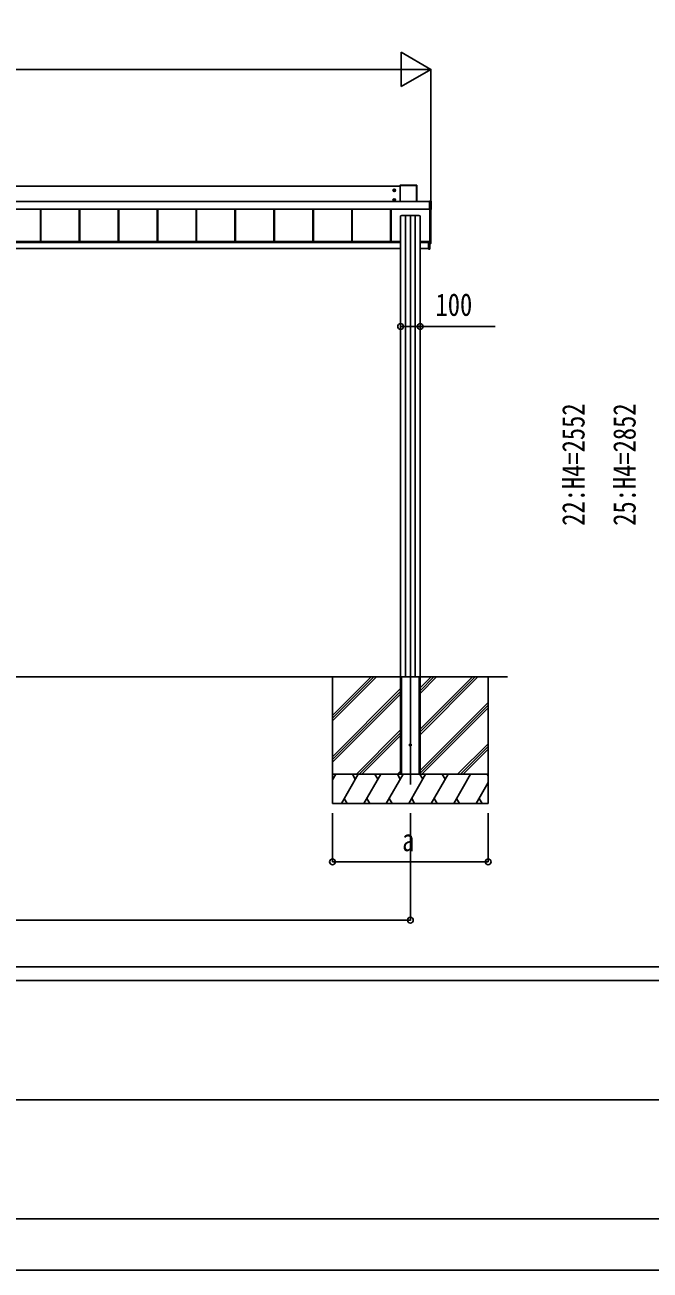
# Model space of a CAD drawing. Units: millimetres, scale not verified. Extents: x -14718 to 14718, y -10395 to 10395.
# Drawn here: x -3789 to -575, y -10395 to -3998 of the extents above; entities that cross this region are included whole.
import ezdxf
from ezdxf.enums import TextEntityAlignment as Align

# ---------------------------------------------------------------- set-up
doc = ezdxf.new("R2010")
doc.units = ezdxf.units.MM
doc.header["$LTSCALE"] = 50
for name, color, linetype in [('0-3_YKK_12', 2, 'Continuous'), ('0-4_YKK_A1', 4, 'Continuous'), ('0-5_YKK_D', 6, 'Continuous'), ('0-6_YKK_ZWAK', 7, 'Continuous')]:
    doc.layers.add(name, color=color, linetype=linetype)
doc.styles.add('ＭＳ ゴシック', font='')
doc.styles.get('ＭＳ ゴシック').set_extended_font_data('MS Gothic')

msp = doc.modelspace()

# ---------------------------------------------------------------- linework, layer by layer
at = {"layer": '0-3_YKK_12'}
msp.add_line((-1807.43, -7900), (-1807.43, -4974.3), dxfattribs=at)
at = {"layer": '0-4_YKK_A1'}
for p, q in [((-1860.43, -4826.37), (-6954.43, -4826.37)), ((-1897.68, -4848.11), (-1883.18, -4848.11)), ((-1892.71, -4847.35), (-1893.43, -4847.35)), ((-1890.43, -4855.36), (-1890.43, -4840.86)), ((-1888.15, -4848.87), (-1887.43, -4848.87)), ((-1860.43, -4822.65), (-1860.43, -4904.81)), ((-1860.09, -4822.79), (-1860.43, -4822.65)), ((-1860.09, -4904.81), (-1860.09, -4822.79)), ((-1774.93, -4822.15), (-1859.93, -4822.15)), ((-1859.93, -4822.15), (-1859.59, -4822.29)), ((-1859.59, -4822.29), (-1859.59, -4822.78)), ((-1859.59, -4822.29), (-1775.27, -4822.29)), ((-1859.59, -4822.78), (-1859.59, -4904.81)), ((-1775.27, -4822.78), (-1859.59, -4822.78)), ((-1775.27, -4822.29), (-1774.93, -4822.15)), ((-1775.27, -4822.29), (-1775.27, -4822.78)), ((-1775.27, -4904.81), (-1775.27, -4822.78)), ((-1774.43, -4822.65), (-1774.77, -4822.79)), ((-1774.77, -4822.79), (-1774.77, -4904.81)), ((-1774.43, -4904.81), (-1774.43, -4822.65)), ((-6999.93, -4904.81), (-1708.93, -4904.81)), ((-6999.93, -4905.29), (-1708.93, -4905.29)), ((-1897.68, -4898.08), (-1883.18, -4898.08)), ((-1892.71, -4897.32), (-1893.43, -4897.32)), ((-1890.43, -4905.33), (-1890.43, -4890.83)), ((-1888.15, -4898.84), (-1887.43, -4898.84)), ((-1707.73, -4903.58), (-1708.93, -4903.58)), ((-1708.93, -4903.73), (-1708.93, -4903.58)), ((-1708.93, -4903.58), (-1708.93, -4903.58)), ((-1707.73, -4903.58), (-1708.93, -4903.58)), ((-1708.93, -4904.21), (-1708.93, -4903.73)), ((-1701.89, -4904.21), (-1708.93, -4904.21)), ((-1707.73, -4903.58), (-1707.73, -4903.58)), ((-1707.13, -4903.57), (-1707.18, -4903.57)), ((-1707.13, -4903.53), (-1701.43, -4903.53)), ((-1707.13, -4903.53), (-1707.13, -4903.57)), ((-1701.89, -4903.73), (-1701.43, -4903.53)), ((-1701.89, -4945.27), (-1701.89, -4904.21)), ((-1700.93, -4904.03), (-1701.39, -4904.23)), ((-1701.39, -4904.23), (-1701.39, -4945.29)), ((-1700.93, -4904.03), (-1700.93, -4946.01)), ((-6999.93, -4944.26), (-1708.93, -4944.26)), ((-6999.93, -4944.78), (-1708.93, -4944.78)), ((-1708.93, -4944.92), (-6999.93, -4944.92)), ((-3708.93, -4944.92), (-3708.93, -5111.15)), ((-3706.33, -4944.92), (-3706.33, -5111.15)), ((-3705.93, -4944.92), (-3705.93, -5111.15)), ((-3508.93, -4944.92), (-3508.93, -5111.15)), ((-3506.33, -4944.92), (-3506.33, -5111.15)), ((-3505.93, -4944.92), (-3505.93, -5111.15)), ((-3308.93, -4944.92), (-3308.93, -5111.15)), ((-3306.33, -4944.92), (-3306.33, -5111.15)), ((-3305.93, -4944.92), (-3305.93, -5111.15)), ((-3108.93, -4944.92), (-3108.93, -5111.15)), ((-3106.33, -4944.92), (-3106.33, -5111.15)), ((-3105.93, -4944.92), (-3105.93, -5111.15)), ((-2908.93, -4944.92), (-2908.93, -5111.15)), ((-2906.33, -4944.92), (-2906.33, -5111.15)), ((-2905.93, -4944.92), (-2905.93, -5111.15)), ((-2708.93, -4944.92), (-2708.93, -5111.15)), ((-2706.33, -4944.92), (-2706.33, -5111.15)), ((-2705.93, -4944.92), (-2705.93, -5111.15)), ((-2508.93, -4944.92), (-2508.93, -5111.15)), ((-2506.33, -4944.92), (-2506.33, -5111.15)), ((-2505.93, -4944.92), (-2505.93, -5111.15)), ((-2308.93, -4944.92), (-2308.93, -5111.15)), ((-2306.33, -4944.92), (-2306.33, -5111.15)), ((-2305.93, -4944.92), (-2305.93, -5111.15)), ((-2108.93, -4944.92), (-2108.93, -5111.15)), ((-2106.33, -4944.92), (-2106.33, -5111.15)), ((-2105.93, -4944.92), (-2105.93, -5111.15)), ((-1908.93, -4944.92), (-1908.93, -5111.15)), ((-1906.33, -4944.92), (-1906.33, -5111.15)), ((-1905.93, -4944.92), (-1905.93, -5111.15)), ((-1857.43, -4978.86), (-1857.43, -7343.5)), ((-1832.24, -4977.12), (-1832.24, -7347.5)), ((-1782.62, -4977.12), (-1782.62, -7347.5)), ((-1757.43, -4978.86), (-1757.43, -7343.5)), ((-1708.93, -4945.27), (-1701.89, -4945.27)), ((-1708.93, -4945.78), (-1708.93, -4946.33)), ((-1701.89, -4945.78), (-1708.93, -4945.78)), ((-1708.93, -4946.33), (-1707.73, -4946.33)), ((-1708.93, -4946.33), (-1708.93, -4946.33)), ((-1708.93, -4946.33), (-1707.73, -4946.33)), ((-1707.73, -4946.33), (-1707.73, -4946.33)), ((-1707.43, -5118.98), (-1707.43, -4946.34)), ((-1707.13, -4946.39), (-1707.13, -4946.51)), ((-1701.43, -4946.51), (-1707.13, -4946.51)), ((-1702.43, -5118.93), (-1702.43, -4946.51)), ((-1701.89, -4945.27), (-1701.89, -4945.78)), ((-1701.43, -4946.51), (-1701.89, -4945.78)), ((-1701.39, -4945.29), (-1700.93, -4946.01)), ((-1857.43, -5111.15), (-6897.43, -5111.15)), ((-1857.43, -5113.15), (-6897.43, -5113.15)), ((-1857.43, -5116.02), (-6893.43, -5116.02)), ((-1710.43, -5111.15), (-1757.43, -5111.15)), ((-1714.43, -5113.15), (-1757.43, -5113.15)), ((-1714.43, -5116.02), (-1757.43, -5116.02)), ((-1709.43, -5111.5), (-1714.43, -5111.49)), ((-1714.43, -5115.78), (-1714.43, -5111.49)), ((-1714.43, -5115.78), (-1714.43, -5115.98)), ((-1708.71, -5115.79), (-1714.43, -5115.78)), ((-1714.43, -5116.28), (-1708.23, -5116.29)), ((-1710.93, -5110.76), (-1707.73, -5110.76)), ((-1710.93, -5111.15), (-1710.93, -5110.76)), ((-1710.43, -5111.15), (-1710.43, -5111.44)), ((-1710.43, -5111.44), (-1710.43, -5111.49)), ((-1709.43, -5111.5), (-1709.43, -5110.76)), ((-1708.71, -5113.21), (-1708.71, -5115.79)), ((-1708.71, -5113.21), (-1708.43, -5113.21)), ((-1708.71, -5115.79), (-1708.43, -5115.79)), ((-1708.23, -5115.99), (-1708.23, -5113.01)), ((-1708.23, -5115.99), (-1708.23, -5115.99)), ((-1708.21, -5110.76), (-1708.21, -5112.71)), ((-1708.21, -5112.71), (-1707.93, -5112.71)), ((-1708.21, -5116.29), (-1707.93, -5116.29)), ((-1707.93, -5112.71), (-1707.93, -5110.76)), ((-1707.93, -5116.29), (-1707.93, -5112.71)), ((-1707.93, -5149.38), (-1707.93, -5116.29)), ((-1701.9, -5078.41), (-1702.43, -5078.38)), ((-1701.43, -5119.97), (-1701.43, -5078.91)), ((-1858.28, -5147.5), (-6893.43, -5147.5)), ((-1858.43, -5149.68), (-1858.3, -5147.5)), ((-1858.28, -5147.5), (-1857.8, -5147.5)), ((-1857.8, -5147.5), (-1857.93, -5149.68)), ((-1857.43, -5147.5), (-1857.8, -5147.5)), ((-1757.06, -5147.5), (-1757.43, -5147.5)), ((-1757.43, -5149.68), (-1756.93, -5149.68)), ((-1756.93, -5150), (-1757.43, -5150)), ((-1757.06, -5147.5), (-1756.58, -5147.5)), ((-1756.93, -5149.68), (-1757.06, -5147.5)), ((-1756.93, -5150), (-1756.93, -5149.68)), ((-1756.73, -5150), (-1756.93, -5150)), ((-1714.43, -5147.5), (-1756.58, -5147.5)), ((-1756.56, -5147.5), (-1756.43, -5149.68)), ((-1714.43, -5150.06), (-1708.21, -5149.68)), ((-1714.43, -5149.76), (-1714.43, -5150.06)), ((-1707.93, -5149.38), (-1708.21, -5149.38)), ((-1702.43, -5119.5), (-1707.93, -5119.83)), ((-1707.93, -5121.09), (-1701.9, -5120.71)), ((-1707.93, -5121.09), (-1701.9, -5120.71)), ((-1701.9, -5120.46), (-1707.61, -5120.81)), ((-1707.61, -5120.81), (-1707.61, -5120.86)), ((-1702.93, -5119.48), (-1706.93, -5119.48)), ((-1702.43, -5119.5), (-1702.43, -5118.93)), ((-1701.9, -5120.71), (-1701.9, -5120.46)), ((-1701.9, -5120.71), (-1701.9, -5120.71)), ((-1701.43, -5119.97), (-1701.43, -5120.21)), ((-12157.43, -7347.5), (-1307.43, -7347.5)), ((-1857.43, -7347.5), (-2307.43, -7347.5)), ((-2207.43, -7347.5), (-2207.43, -7997.5)), ((-2207.43, -7574.13), (-1980.8, -7347.5)), ((-2207.43, -7545.85), (-2009.08, -7347.5)), ((-2207.43, -7559.99), (-1995, -7347.56)), ((-1857.43, -7343.5), (-1857.43, -7847.5)), ((-1857.43, -7347.5), (-1857.13, -7347.5)), ((-1857.43, -7347.5), (-1857.43, -7847.5)), ((-1857.13, -7347.5), (-1757.73, -7347.5)), ((-1854.93, -7347.5), (-1854.93, -7847.5)), ((-1853.43, -7347.5), (-1853.43, -7847.5)), ((-1761.43, -7347.5), (-1761.43, -7847.5)), ((-1759.93, -7347.5), (-1759.93, -7847.5)), ((-1757.43, -7343.5), (-1757.43, -7847.5)), ((-1757.43, -7347.5), (-1757.43, -7847.5)), ((-1757.43, -7432.5), (-1672.43, -7347.5)), ((-1757.43, -7418.36), (-1686.57, -7347.5)), ((-1757.43, -7404.21), (-1700.72, -7347.5)), ((-1757.43, -7644.63), (-1460.34, -7347.54)), ((-1757.43, -7630.49), (-1474.48, -7347.54)), ((-1757.43, -7616.35), (-1488.62, -7347.54)), ((-1407.43, -7347.5), (-1407.43, -7997.5)), ((-2207.43, -7757.98), (-1857.43, -7407.98)), ((-2207.43, -7772.12), (-1857.43, -7422.12)), ((-2207.43, -7786.26), (-1857.43, -7436.26)), ((-1757.43, -7828.48), (-1407.43, -7478.48)), ((-1757.43, -7842.62), (-1407.43, -7492.62)), ((-1748.17, -7847.5), (-1407.43, -7506.76)), ((-2084.82, -7847.5), (-1857.43, -7620.11)), ((-2070.68, -7847.5), (-1857.43, -7634.25)), ((-2056.54, -7847.5), (-1857.43, -7648.4)), ((-1564.32, -7847.5), (-1407.43, -7690.61)), ((-1550.18, -7847.5), (-1407.43, -7704.75)), ((-1536.04, -7847.5), (-1407.43, -7718.89)), ((-1407.43, -7847.5), (-2207.43, -7847.5)), ((-2207.43, -7876.44), (-2190.72, -7847.5)), ((-1407.43, -7847.5), (-2207.43, -7847.5)), ((-2161.85, -7997.5), (-2075.25, -7847.5)), ((-2090.25, -7873.48), (-2105.25, -7847.5)), ((-2046.38, -7997.5), (-1959.78, -7847.5)), ((-1974.78, -7873.48), (-1989.78, -7847.5)), ((-1930.91, -7997.5), (-1844.31, -7847.5)), ((-1859.31, -7873.48), (-1874.31, -7847.5)), ((-1872.69, -7847.5), (-1857.43, -7832.24)), ((-1857.43, -7847.5), (-1757.43, -7847.5)), ((-1815.44, -7997.5), (-1728.84, -7847.5)), ((-1743.84, -7873.48), (-1758.84, -7847.5)), ((-1699.97, -7997.5), (-1613.37, -7847.5)), ((-1628.37, -7873.48), (-1643.37, -7847.5)), ((-1584.5, -7997.5), (-1497.9, -7847.5)), ((-1407.43, -7856.16), (-1412.43, -7847.5)), ((-2205.72, -7873.48), (-2207.43, -7870.52)), ((-1469.03, -7997.5), (-1407.43, -7890.8)), ((-2146.86, -7971.52), (-2131.86, -7997.5)), ((-2031.39, -7971.52), (-2016.39, -7997.5)), ((-1915.92, -7971.52), (-1900.92, -7997.5)), ((-1800.44, -7971.52), (-1785.44, -7997.5)), ((-1684.98, -7971.52), (-1669.98, -7997.5)), ((-1569.5, -7971.52), (-1554.51, -7997.5)), ((-1454.03, -7971.52), (-1439.04, -7997.5)), ((-2207.43, -7997.5), (-1407.43, -7997.5))]:
    msp.add_line(p, q, dxfattribs=at)
for points in [[(-1890.43, -4842.34), (-1895.43, -4845.22), (-1895.43, -4851), (-1890.43, -4853.88), (-1885.43, -4851), (-1885.43, -4845.22)], [(-1890.43, -4892.31), (-1895.43, -4895.19), (-1895.43, -4900.97), (-1890.43, -4903.85), (-1885.43, -4900.97), (-1885.43, -4895.19)]]:
    msp.add_lwpolyline(points, close=True, dxfattribs=at)
for points in [[(-1893.43, -4847.35), (-1893.43, -4848.87), (-1892.71, -4848.87)], [(-1889.67, -4845.83), (-1889.67, -4845.11), (-1891.19, -4845.11), (-1891.19, -4845.83)], [(-1891.19, -4850.39), (-1891.19, -4851.11), (-1889.67, -4851.11), (-1889.67, -4850.39)], [(-1887.43, -4848.87), (-1887.43, -4847.35), (-1888.15, -4847.35)], [(-1893.43, -4897.32), (-1893.43, -4898.84), (-1892.71, -4898.84)], [(-1889.67, -4895.8), (-1889.67, -4895.08), (-1891.19, -4895.08), (-1891.19, -4895.8)], [(-1891.19, -4900.36), (-1891.19, -4901.08), (-1889.67, -4901.08), (-1889.67, -4900.36)], [(-1887.43, -4898.84), (-1887.43, -4897.32), (-1888.15, -4897.32)], [(-1708.93, -4903.73), (-1701.89, -4903.73), (-1701.89, -4904.21)], [(-1708.93, -4945.78), (-1708.93, -4945.27), (-1708.93, -4904.21)], [(-1708.25, -5115.99), (-1714.43, -5115.98), (-1714.43, -5116.28), (-1714.43, -5149.76)], [(-1708.21, -5116.29), (-1708.21, -5149.38), (-1714.43, -5149.76)], [(-1708.43, -5115.81), (-1708.43, -5115.79), (-1708.43, -5113.21)], [(-1708.23, -5115.99), (-1708.23, -5115.99), (-1708.24, -5115.99)], [(-1857.43, -5150), (-1857.93, -5150), (-1858.13, -5150)], [(-1857.93, -5150), (-1857.93, -5149.68), (-1857.43, -5149.68)], [(-1857.13, -7347.5), (-1757.73, -7347.5), (-1757.43, -7347.5)]]:
    msp.add_lwpolyline(points, dxfattribs=at)
for centre, radius in [((-1890.43, -4848.11), 6.25), ((-1890.43, -4848.11), 5), ((-1890.43, -4898.08), 6.25), ((-1890.43, -4898.08), 5), ((-1807.43, -7697.5), 5)]:
    msp.add_circle(centre, radius, dxfattribs=at)
for centre, radius, start, end in [((-1890.43, -4848.11), 5.58, 153.74848, 206.25152), ((-1890.43, -4848.11), 5.58, 93.74848, 146.25152), ((-1890.43, -4848.11), 5.58, 213.74848, 266.25152), ((-1892.71, -4845.83), 1.52, 270, 0), ((-1892.71, -4850.39), 1.52, 0, 90), ((-1890.43, -4848.11), 5.58, 33.74848, 86.25152), ((-1890.43, -4848.11), 5.58, 273.74848, 326.25152), ((-1888.15, -4845.83), 1.52, 180, 270), ((-1888.15, -4850.39), 1.52, 90, 180), ((-1890.43, -4848.11), 5.58, 333.74848, 26.25152), ((-1859.59, -4822.79), 0.5, 90.15046, 179.81463), ((-1859.71, -4826.89), 4.12, 88.40447, 95.35624), ((-1775.27, -4822.79), 0.5, 0.18537, 89.84954), ((-1775.15, -4826.89), 4.12, 84.64376, 91.59553), ((-1890.43, -4898.08), 5.58, 153.74848, 206.25152), ((-1890.43, -4898.08), 5.58, 93.74848, 146.25152), ((-1890.43, -4898.08), 5.58, 213.74848, 266.25152), ((-1892.71, -4895.8), 1.52, 270, 0), ((-1892.71, -4900.36), 1.52, 0, 90), ((-1890.43, -4898.08), 5.58, 33.74848, 86.25152), ((-1890.43, -4898.08), 5.58, 273.74848, 326.25152), ((-1888.15, -4895.8), 1.52, 180, 270), ((-1888.15, -4900.36), 1.52, 90, 180), ((-1890.43, -4898.08), 5.58, 333.74848, 26.25152), ((-1707.29, -4902.17), 1.41, 271.33232, 274.49739), ((-1701.89, -4904.23), 0.5, 0.18537, 89.84954), ((-1701.78, -4908.33), 4.12, 84.64376, 91.59553), ((-1707.64, -4948.95), 2.62, 81.42612, 92.09097), ((-1707.13, -4946.09), 0.301, 243.24083, 270.00691), ((-1701.78, -4949.39), 4.12, 84.64376, 91.59553), ((-1701.89, -4945.28), 0.502, 270.31408, 359.651), ((-1708.64, -5117.78), 1.98, 83.79926, 91.95127), ((-1708.25, -5116.29), 0.3, 87.77338, 89.77816), ((-1708.25, -5116.14), 0.141, 85.77463, 89.9759), ((-1709.48, -5116.22), 1.25, 356.45735, 10.27369), ((-1709.44, -5116.17), 1.21, 354.17006, 8.37745), ((-1709.56, -5112.78), 1.35, 350.09675, 2.91202), ((-1708.23, -5112.71), 0.3, 269.98255, 359.98254), ((-1708.23, -5116.29), 0.3, 0, 89.87763), ((-1709.43, -5116.22), 1.22, 356.27163, 10.47203), ((-1707.73, -5110.46), 0.3, 269.98255, 359.98252), ((-1701.93, -5078.91), 0.5, 0.01604, 86.51881), ((-1858.13, -5149.7), 0.3, 176.5, 270), ((-1756.73, -5149.7), 0.3, 270, 3.5), ((-1708.23, -5149.38), 0.3, 273.5, 0), ((-1709.44, -5149.53), 1.24, 353.06854, 6.93146), ((-1707.63, -5120.51), 0.3, 180.0189, 273.51595), ((-1707.63, -5120.56), 0.3, 180.0189, 273.51595), ((-1706.93, -5118.98), 0.5, 180.01746, 270.01745), ((-1702.93, -5118.98), 0.5, 269.98255, 359.98254), ((-1701.93, -5119.97), 0.5, 273.48119, 359.98396), ((-1701.93, -5120.21), 0.5, 273.6197, 0), ((-1701.93, -5120.21), 0.5, 273.48119, 359.98396)]:
    msp.add_arc(centre, radius, start, end, dxfattribs=at)
for centre, major_axis, ratio, start_param, end_param in [((-1859.93, -4822.65), (0.382, -0.325), 0.996231, 2.2770247, 3.8440941), ((-1774.93, -4822.65), (0.382, 0.325), 0.996231, 5.5806839, 7.1477533), ((-1707.73, -4903.57), (0.6, 0), 0.026226, 4.712389, 5.6461648), ((-1707.13, -4903.83), (0, 0.3), 0.998743, 6.2831853, 6.8214342), ((-1707.73, -4903.57), (0.6, 0), 0.026226, 5.6461648, 6.2831853), ((-1701.43, -4904.03), (0.382, 0.325), 0.996231, 5.5806839, 7.1477533), ((-1807.43, -4978.86), (50, 0), 0.04, 6.2831853, 9.424778), ((-1707.73, -4946.39), (0.6, 0), 0.096025, 6.2831853, 7.8539816), ((-1707.13, -4946.21), (0, 0.3), 0.998743, 2.0534275, 3.1415927), ((-1701.43, -4946.01), (0.382, -0.325), 0.996231, 5.4186173, 6.9856867), ((-1708.21, -5113.21), (-0.301, 0.4), 0.997782, 5.6362522, 7.2070486), ((-1708.73, -5115.79), (-0.001, 0.2), 0.09157, 4.6769241, 4.7117655), ((-1708.23, -5115.79), (0.482, 0.007), 0.414889, 3.1353871, 4.6694768), ((-1708.23, -5113.21), (-0.108, 0.169), 0.994155, 5.7105836, 7.28138), ((-1708.23, -5115.79), (0.145, 0.15), 0.921201, 2.3804184, 3.9145081), ((-1708.21, -5115.79), (-0.301, 0.4), 0.997782, 2.4579529, 2.4946596), ((-1857.93, -5149.7), (0.5, -0.018), 0.036539, 1.5736281, 3.1406975), ((-1756.93, -5149.7), (0.5, 0.018), 0.036539, 0.0008951, 1.5679645), ((-1708.21, -5120.89), (0.6, 0.037), 0.034769, 5.198958, 6.2810574)]:
    msp.add_ellipse(centre, major_axis=major_axis, ratio=ratio, start_param=start_param, end_param=end_param, dxfattribs=at)
at = {"layer": '0-5_YKK_D'}
for p, q in [((-1702.43, -4226.37), (-1853.99, -4138.87)), ((-1853.99, -4138.87), (-1853.99, -4313.87)), ((-12137.43, -4226.37), (-1877.43, -4226.37)), ((-1702.43, -4226.37), (-2005.54, -4226.37)), ((-1702.43, -4226.37), (-1853.99, -4313.87)), ((-1702.43, -4945.51), (-1702.43, -4225.37)), ((-2207.43, -8047.5), (-2207.43, -8298.5)), ((-1807.43, -8047.5), (-1807.43, -8598.5)), ((-1407.43, -8047.5), (-1407.43, -8298.5)), ((-2207.43, -8297.5), (-1407.43, -8297.5)), ((-7007.43, -8597.5), (-1807.43, -8597.5))]:
    msp.add_line(p, q, dxfattribs=at)
msp.add_lwpolyline([(-1857.43, -5547.5), (-1757.43, -5547.5), (-1372.33, -5547.5)], dxfattribs=at)
for centre in [(-1857.43, -5547.5), (-1757.43, -5547.5), (-2207.43, -8297.5), (-1407.43, -8297.5), (-1807.43, -8597.5)]:
    msp.add_circle(centre, 14.88, dxfattribs=at)
at = {"layer": '0-6_YKK_ZWAK'}
for p, q in [((13632.57, -8837.5), (-13667.43, -8837.5)), ((-17.43, -8907.5), (-4567.43, -8907.5)), ((-4541.18, -9520), (-17.43, -9520)), ((-4567.43, -10132.5), (-17.43, -10132.5))]:
    msp.add_line(p, q, dxfattribs=at)
msp.add_lwpolyline([(-14717.5, -10395), (14717.5, -10395), (14717.5, 10395), (-14717.5, 10395)], close=True, dxfattribs=at)

# ---------------------------------------------------------------- texts
at = {"layer": '0-5_YKK_D', "style": 'ＭＳ ゴシック', "width": 0.8}
for s, p in [('100', (-1677.93, -5527.5)), ('a', (-1849.43, -8277.5))]:
    msp.add_text(s, height=115.5, dxfattribs=at).set_placement(p, align=Align.BOTTOM_LEFT)
for s, p in [('22:H4=2552', (-877.43, -6571.3)), ('25:H4=2852', (-614.93, -6571.3))]:
    msp.add_text(s, height=115.5, rotation=90, dxfattribs=at).set_placement(p, align=Align.BOTTOM_LEFT)

doc.saveas('drawing.dxf')
